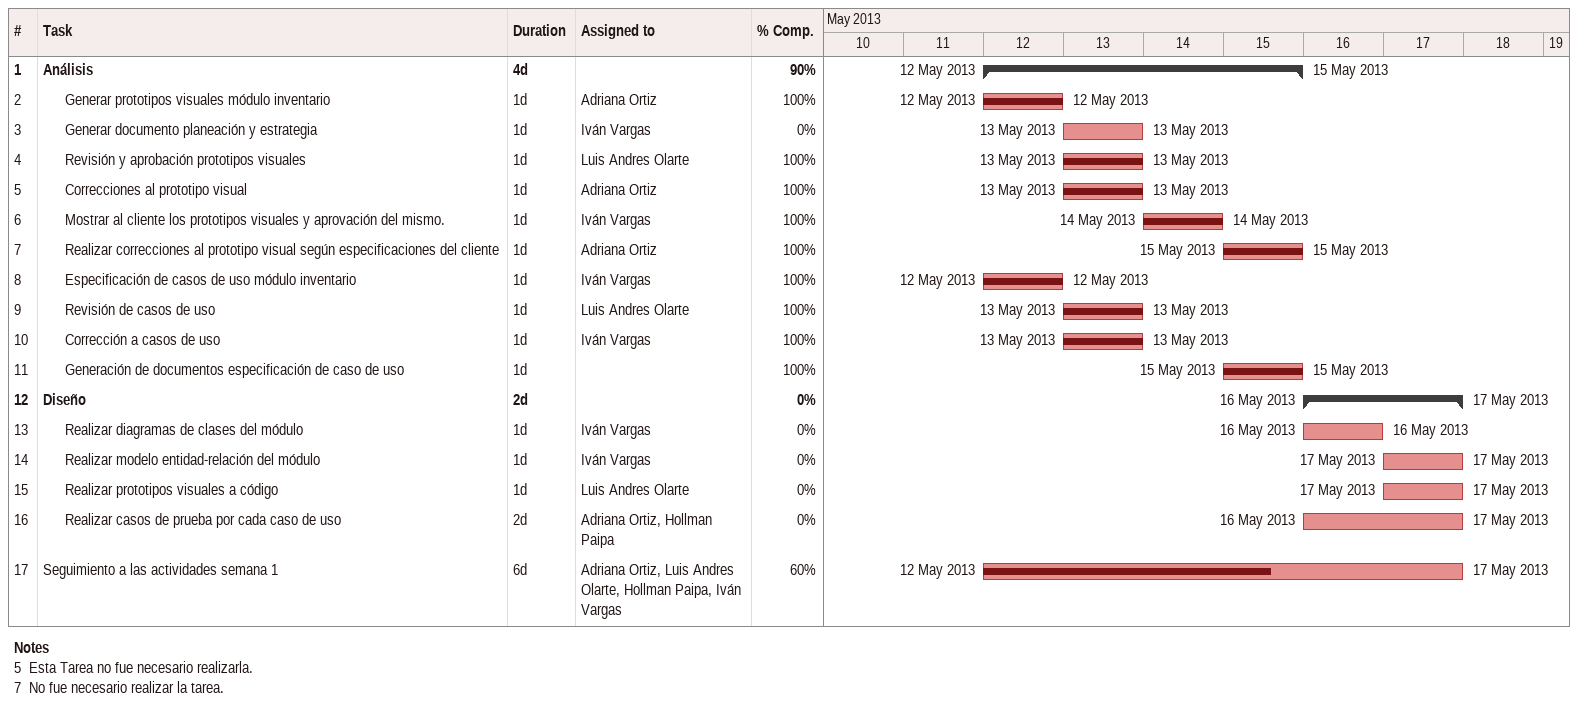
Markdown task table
| ID | Level | Task | Duration | Start | Finish | Resources | % complete |
|---|---|---|---|---|---|---|---|
| 1 | 1 | **Análisis** | 4d | 2013-05-12 | 2013-05-15 |  | 90 |
| 2 | 2 | Generar prototipos visuales módulo inventario | 1d | 2013-05-12 | 2013-05-12 | Adriana Ortiz | 100 |
| 3 | 2 | Generar documento planeación y estrategia | 1d | 2013-05-13 | 2013-05-13 | Iván Vargas | 0 |
| 4 | 2 | Revisión y aprobación prototipos visuales | 1d | 2013-05-13 | 2013-05-13 | Luis Andres Olarte | 100 |
| 5 | 2 | Correcciones al prototipo visual | 1d | 2013-05-13 | 2013-05-13 | Adriana Ortiz | 100 |
| 6 | 2 | Mostrar al cliente los prototipos visuales y aprovación del mismo. | 1d | 2013-05-14 | 2013-05-14 | Iván Vargas | 100 |
| 7 | 2 | Realizar correcciones al prototipo visual según especificaciones del cliente | 1d | 2013-05-15 | 2013-05-15 | Adriana Ortiz | 100 |
| 8 | 2 | Especificación de casos de uso módulo inventario | 1d | 2013-05-12 | 2013-05-12 | Iván Vargas | 100 |
| 9 | 2 | Revisión de casos de uso | 1d | 2013-05-13 | 2013-05-13 | Luis Andres Olarte | 100 |
| 10 | 2 | Corrección a casos de uso | 1d | 2013-05-13 | 2013-05-13 | Iván Vargas | 100 |
| 11 | 2 | Generación de documentos especificación de caso de uso | 1d | 2013-05-15 | 2013-05-15 |  | 100 |
| 12 | 1 | **Diseño** | 2d | 2013-05-16 | 2013-05-17 |  | 0 |
| 13 | 2 | Realizar diagramas de clases del módulo | 1d | 2013-05-16 | 2013-05-16 | Iván Vargas | 0 |
| 14 | 2 | Realizar modelo entidad-relación del módulo | 1d | 2013-05-17 | 2013-05-17 | Iván Vargas | 0 |
| 15 | 2 | Realizar prototipos visuales a código | 1d | 2013-05-17 | 2013-05-17 | Luis Andres Olarte | 0 |
| 16 | 2 | Realizar casos de prueba por cada caso de uso | 2d | 2013-05-16 | 2013-05-17 | Adriana Ortiz, Hollman Paipa | 0 |
| 17 | 1 | Seguimiento a las actividades semana 1 | 6d | 2013-05-12 | 2013-05-17 | Adriana Ortiz, Luis Andres Olarte, Hollman Paipa, Iván Vargas | 60 |

Notes
- 5: Esta Tarea no fue necesario realizarla.
- 7: No fue necesario realizar la tarea.
